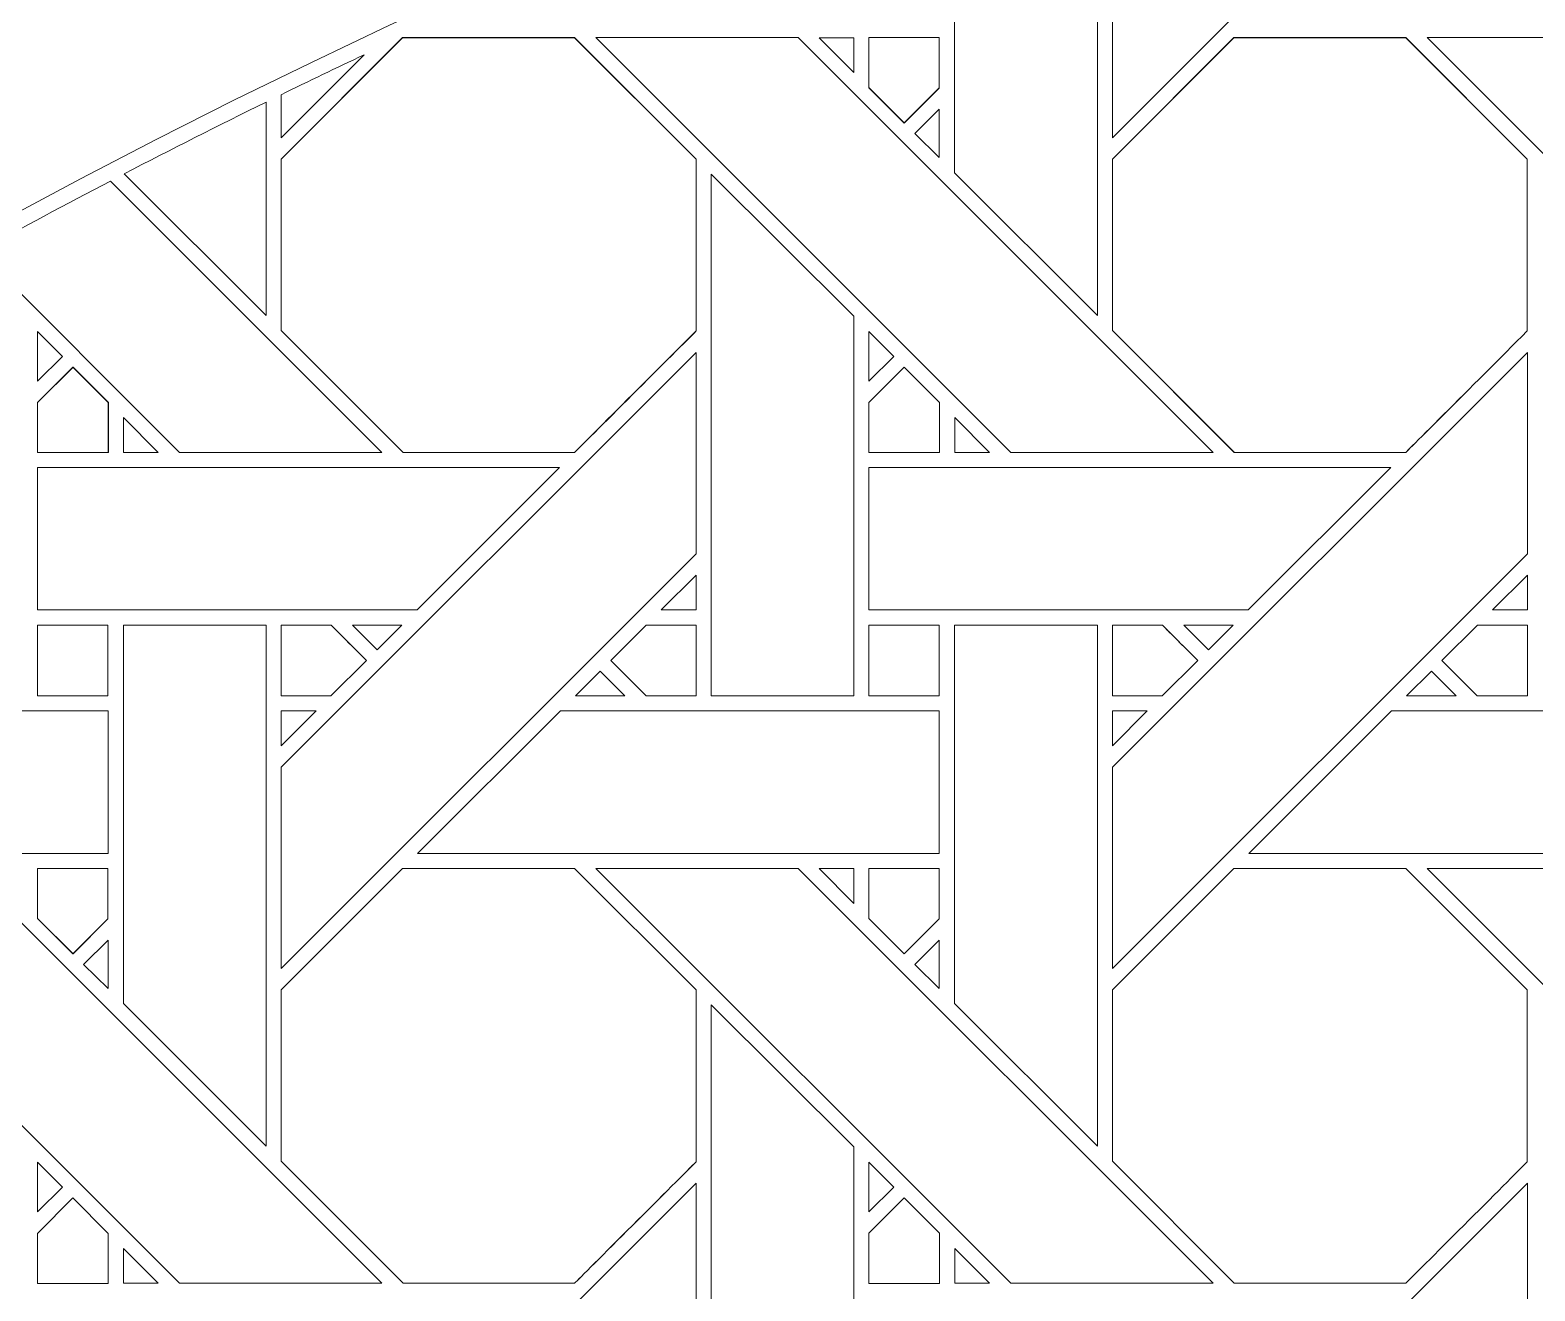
# Model space of a CAD drawing. Header units: inches. Extents: x 3.4 to 21.4, y 0.1 to 18.1.
# Drawn here: x 8.539 to 10.256, y 15.016 to 16.456 of the extents above; entities that cross this region are included whole.
import ezdxf

# ---------------------------------------------------------------- set-up
doc = ezdxf.new("R2010")
doc.units = ezdxf.units.IN
doc.header["$MEASUREMENT"] = 0
doc.layers.add('Design', color=7, linetype='Continuous', lineweight=0)

msp = doc.modelspace()

# ---------------------------------------------------------------- linework, layer by layer
at = {"layer": 'Design'}
for points, knots in [([(12.3829, 18.0948), (7.4123, 18.0948), (3.3829, 14.0653), (3.3829, 9.0948), (3.3829, 4.1242), (7.4123, 0.0948), (12.3829, 0.0948), (17.3534, 0.0948), (21.3829, 4.1242), (21.3829, 9.0948), (21.3829, 14.0653), (17.3534, 18.0948), (12.3829, 18.0948)], [0, 0, 0, 0, 1, 1, 1, 2, 2, 2, 3, 3, 3, 4, 4, 4, 4]), ([(12.3829, 17.2202), (7.8953, 17.2202), (4.2574, 13.5823), (4.2574, 9.0948), (4.2574, 4.6072), (7.8953, 0.9693), (12.3829, 0.9693), (16.8704, 0.9693), (20.5083, 4.6072), (20.5083, 9.0948), (20.5083, 13.5823), (16.8704, 17.2202), (12.3829, 17.2202)], [0, 0, 0, 0, 1, 1, 1, 2, 2, 2, 3, 3, 3, 4, 4, 4, 4]), ([(10.2479, 16.9181), (10.2479, 16.9181), (10.2479, 16.8065), (10.2479, 16.8065), (10.2479, 16.8065), (9.7742, 16.3328), (9.7742, 16.3328), (9.7742, 16.3328), (9.7742, 16.5629), (9.7742, 16.5629), (9.7742, 16.5629), (10.0825, 16.8712), (10.0825, 16.8712), (10.1374, 16.8874), (10.1925, 16.903), (10.2479, 16.9181)], [0, 0, 0, 0, 1, 1, 1, 2, 2, 2, 3, 3, 3, 4, 4, 4, 5, 5, 5, 5]), ([(9.5942, 16.7099), (9.6082, 16.715), (9.6222, 16.72), (9.6363, 16.725), (9.6363, 16.725), (9.7571, 16.725), (9.7571, 16.725), (9.7571, 16.725), (9.7571, 16.1299), (9.7571, 16.1299), (9.7571, 16.1299), (9.5942, 16.2928), (9.5942, 16.2928), (9.5942, 16.2928), (9.5942, 16.7099), (9.5942, 16.7099)], [0, 0, 0, 0, 1, 1, 1, 2, 2, 2, 3, 3, 3, 4, 4, 4, 5, 5, 5, 5]), ([(9.1604, 15.9736), (9.1604, 15.9736), (8.9647, 15.9736), (8.9647, 15.9736), (8.9647, 15.9736), (8.8254, 16.1129), (8.8254, 16.1129), (8.8254, 16.1129), (8.8254, 16.3085), (8.8254, 16.3085), (8.8254, 16.3085), (8.9641, 16.4473), (8.9641, 16.4473), (8.9641, 16.4473), (9.1603, 16.4473), (9.1603, 16.4473), (9.1603, 16.4473), (9.2991, 16.3085), (9.2991, 16.3085), (9.2991, 16.3085), (9.2991, 16.1123), (9.2991, 16.1123), (9.2813, 16.0944), (9.1694, 15.9827), (9.1604, 15.9736)], [0, 0, 0, 0, 1, 1, 1, 2, 2, 2, 3, 3, 3, 4, 4, 4, 5, 5, 5, 6, 6, 6, 7, 7, 7, 8, 8, 8, 8]), ([(8.8255, 16.3084), (8.8255, 16.3084), (8.9642, 16.4471), (8.9642, 16.4471), (8.9642, 16.4471), (9.1604, 16.4471), (9.1604, 16.4471), (9.1604, 16.4471), (9.2992, 16.3084), (9.2992, 16.3084), (9.2992, 16.3084), (9.2992, 16.1122), (9.2992, 16.1122), (9.2814, 16.0943), (9.1694, 15.9825), (9.1604, 15.9735), (9.1604, 15.9735), (8.9647, 15.9735), (8.9647, 15.9735), (8.9647, 15.9735), (8.8255, 16.1128), (8.8255, 16.1128), (8.8255, 16.1128), (8.8255, 16.3084), (8.8255, 16.3084)], [0, 0, 0, 0, 1, 1, 1, 2, 2, 2, 3, 3, 3, 4, 4, 4, 5, 5, 5, 6, 6, 6, 7, 7, 7, 8, 8, 8, 8]), ([(9.8892, 15.9735), (9.8892, 15.9735), (9.6582, 15.9735), (9.6582, 15.9735), (9.6582, 15.9735), (9.1846, 16.4472), (9.1846, 16.4472), (9.1846, 16.4472), (9.4156, 16.4472), (9.4156, 16.4472), (9.4156, 16.4472), (9.8892, 15.9735), (9.8892, 15.9735)], [0, 0, 0, 0, 1, 1, 1, 2, 2, 2, 3, 3, 3, 4, 4, 4, 4]), ([(9.4397, 16.4471), (9.4397, 16.4471), (9.4791, 16.4471), (9.4791, 16.4471), (9.4791, 16.4471), (9.4791, 16.4073), (9.4791, 16.4073), (9.4791, 16.4073), (9.4397, 16.4471), (9.4397, 16.4471)], [0, 0, 0, 0, 1, 1, 1, 2, 2, 2, 3, 3, 3, 3]), ([(9.4963, 16.4473), (9.4963, 16.4473), (9.5765, 16.4473), (9.5765, 16.4473), (9.5765, 16.4473), (9.5765, 16.3897), (9.5765, 16.3897), (9.5765, 16.3897), (9.5366, 16.3497), (9.5366, 16.3497), (9.5366, 16.3497), (9.4963, 16.3901), (9.4963, 16.3901), (9.4963, 16.3901), (9.4963, 16.4473), (9.4963, 16.4473)], [0, 0, 0, 0, 1, 1, 1, 2, 2, 2, 3, 3, 3, 4, 4, 4, 5, 5, 5, 5]), ([(9.5367, 16.3496), (9.5367, 16.3496), (9.4963, 16.39), (9.4963, 16.39), (9.4963, 16.39), (9.4963, 16.4472), (9.4963, 16.4472), (9.4963, 16.4472), (9.5766, 16.4472), (9.5766, 16.4472), (9.5766, 16.4472), (9.5766, 16.3896), (9.5766, 16.3896), (9.5766, 16.3896), (9.5367, 16.3496), (9.5367, 16.3496)], [0, 0, 0, 0, 1, 1, 1, 2, 2, 2, 3, 3, 3, 4, 4, 4, 5, 5, 5, 5]), ([(9.7742, 16.3084), (9.7742, 16.3084), (9.9129, 16.4473), (9.9129, 16.4473), (9.9129, 16.4473), (10.1091, 16.4473), (10.1091, 16.4473), (10.1091, 16.4473), (10.2478, 16.3085), (10.2478, 16.3085), (10.2478, 16.3085), (10.2478, 16.1123), (10.2478, 16.1123), (10.23, 16.0943), (10.1181, 15.9827), (10.1091, 15.9736), (10.1091, 15.9736), (9.9134, 15.9736), (9.9134, 15.9736), (9.9134, 15.9736), (9.7742, 16.1128), (9.7742, 16.1128), (9.7742, 16.1128), (9.7742, 16.3084), (9.7742, 16.3084)], [0, 0, 0, 0, 1, 1, 1, 2, 2, 2, 3, 3, 3, 4, 4, 4, 5, 5, 5, 6, 6, 6, 7, 7, 7, 8, 8, 8, 8]), ([(10.1091, 16.4471), (10.1091, 16.4471), (10.2478, 16.3085), (10.2478, 16.3085), (10.2478, 16.3085), (10.2478, 16.1123), (10.2478, 16.1123), (10.23, 16.0943), (10.1181, 15.9825), (10.1092, 15.9735), (10.1092, 15.9735), (9.9135, 15.9735), (9.9135, 15.9735), (9.9135, 15.9735), (9.7742, 16.1128), (9.7742, 16.1128), (9.7742, 16.1128), (9.7742, 16.3084), (9.7742, 16.3084), (9.7742, 16.3084), (9.9129, 16.4471), (9.9129, 16.4471), (9.9129, 16.4471), (10.1091, 16.4471), (10.1091, 16.4471)], [0, 0, 0, 0, 1, 1, 1, 2, 2, 2, 3, 3, 3, 4, 4, 4, 5, 5, 5, 6, 6, 6, 7, 7, 7, 8, 8, 8, 8]), ([(10.838, 15.9735), (10.838, 15.9735), (10.6069, 15.9735), (10.6069, 15.9735), (10.6069, 15.9735), (10.1334, 16.4472), (10.1334, 16.4472), (10.1334, 16.4472), (10.3643, 16.4472), (10.3643, 16.4472), (10.3643, 16.4472), (10.838, 15.9735), (10.838, 15.9735)], [0, 0, 0, 0, 1, 1, 1, 2, 2, 2, 3, 3, 3, 4, 4, 4, 4]), ([(8.8255, 16.382), (8.857, 16.3974), (8.8885, 16.4126), (8.9203, 16.4276), (8.9203, 16.4276), (8.8255, 16.3328), (8.8255, 16.3328), (8.8255, 16.3328), (8.8255, 16.382), (8.8255, 16.382)], [0, 0, 0, 0, 1, 1, 1, 2, 2, 2, 3, 3, 3, 3]), ([(8.8083, 16.3736), (8.8083, 16.3736), (8.8083, 16.1299), (8.8083, 16.1299), (8.8083, 16.1299), (8.6465, 16.2917), (8.6465, 16.2917), (8.7001, 16.3196), (8.7541, 16.3469), (8.8083, 16.3736)], [0, 0, 0, 0, 1, 1, 1, 2, 2, 2, 3, 3, 3, 3]), ([(9.5766, 16.3653), (9.5766, 16.3653), (9.5766, 16.3102), (9.5766, 16.3102), (9.5766, 16.3102), (9.5488, 16.3375), (9.5488, 16.3375), (9.5488, 16.3375), (9.5766, 16.3653), (9.5766, 16.3653)], [0, 0, 0, 0, 1, 1, 1, 2, 2, 2, 3, 3, 3, 3]), ([(8.6306, 16.2834), (8.6306, 16.2834), (8.9405, 15.9735), (8.9405, 15.9735), (8.9405, 15.9735), (8.7095, 15.9735), (8.7095, 15.9735), (8.7095, 15.9735), (8.4803, 16.2027), (8.4803, 16.2027), (8.5301, 16.2301), (8.5802, 16.257), (8.6306, 16.2834)], [0, 0, 0, 0, 1, 1, 1, 2, 2, 2, 3, 3, 3, 4, 4, 4, 4]), ([(9.3163, 15.6955), (9.3163, 15.6955), (9.3163, 16.2913), (9.3163, 16.2913), (9.3163, 16.2913), (9.4791, 16.1292), (9.4791, 16.1292), (9.4791, 16.1292), (9.4791, 15.6955), (9.4791, 15.6955), (9.4791, 15.6955), (9.3163, 15.6955), (9.3163, 15.6955)], [0, 0, 0, 0, 1, 1, 1, 2, 2, 2, 3, 3, 3, 4, 4, 4, 4]), ([(8.5476, 16.0549), (8.5476, 16.0549), (8.5476, 16.1117), (8.5476, 16.1117), (8.5476, 16.1117), (8.5758, 16.0831), (8.5758, 16.0831), (8.5758, 16.0831), (8.5476, 16.0549), (8.5476, 16.0549)], [0, 0, 0, 0, 1, 1, 1, 2, 2, 2, 3, 3, 3, 3]), ([(9.4964, 16.0549), (9.4964, 16.0549), (9.4964, 16.1117), (9.4964, 16.1117), (9.4964, 16.1117), (9.5246, 16.0831), (9.5246, 16.0831), (9.5246, 16.0831), (9.4964, 16.0549), (9.4964, 16.0549)], [0, 0, 0, 0, 1, 1, 1, 2, 2, 2, 3, 3, 3, 3]), ([(9.2992, 15.8577), (9.2992, 15.8577), (8.8255, 15.3841), (8.8255, 15.3841), (8.8255, 15.3841), (8.8255, 15.6142), (8.8255, 15.6142), (8.8255, 15.6142), (9.2992, 16.0878), (9.2992, 16.0878), (9.2992, 16.0878), (9.2992, 15.8577), (9.2992, 15.8577)], [0, 0, 0, 0, 1, 1, 1, 2, 2, 2, 3, 3, 3, 4, 4, 4, 4]), ([(10.2479, 15.8577), (10.2479, 15.8577), (9.7742, 15.3841), (9.7742, 15.3841), (9.7742, 15.3841), (9.7742, 15.6142), (9.7742, 15.6142), (9.7742, 15.6142), (10.2479, 16.0878), (10.2479, 16.0878), (10.2479, 16.0878), (10.2479, 15.8577), (10.2479, 15.8577)], [0, 0, 0, 0, 1, 1, 1, 2, 2, 2, 3, 3, 3, 4, 4, 4, 4]), ([(8.6282, 15.9734), (8.6282, 15.9734), (8.5475, 15.9734), (8.5475, 15.9734), (8.5475, 15.9734), (8.5475, 16.0307), (8.5475, 16.0307), (8.5475, 16.0307), (8.5879, 16.071), (8.5879, 16.071), (8.5879, 16.071), (8.6282, 16.0307), (8.6282, 16.0307), (8.6282, 16.0307), (8.6282, 15.9734), (8.6282, 15.9734)], [0, 0, 0, 0, 1, 1, 1, 2, 2, 2, 3, 3, 3, 4, 4, 4, 5, 5, 5, 5]), ([(8.588, 16.0709), (8.588, 16.0709), (8.6283, 16.0306), (8.6283, 16.0306), (8.6283, 16.0306), (8.6283, 15.9733), (8.6283, 15.9733), (8.6283, 15.9733), (8.5476, 15.9733), (8.5476, 15.9733), (8.5476, 15.9733), (8.5476, 16.0306), (8.5476, 16.0306), (8.5476, 16.0306), (8.588, 16.0709), (8.588, 16.0709)], [0, 0, 0, 0, 1, 1, 1, 2, 2, 2, 3, 3, 3, 4, 4, 4, 5, 5, 5, 5]), ([(9.4963, 16.0307), (9.4963, 16.0307), (9.5366, 16.071), (9.5366, 16.071), (9.5366, 16.071), (9.5769, 16.0307), (9.5769, 16.0307), (9.5769, 16.0307), (9.5769, 15.9734), (9.5769, 15.9734), (9.5769, 15.9734), (9.4963, 15.9734), (9.4963, 15.9734), (9.4963, 15.9734), (9.4963, 16.0307), (9.4963, 16.0307)], [0, 0, 0, 0, 1, 1, 1, 2, 2, 2, 3, 3, 3, 4, 4, 4, 5, 5, 5, 5]), ([(9.5367, 16.0709), (9.5367, 16.0709), (9.577, 16.0306), (9.577, 16.0306), (9.577, 16.0306), (9.577, 15.9733), (9.577, 15.9733), (9.577, 15.9733), (9.4964, 15.9733), (9.4964, 15.9733), (9.4964, 15.9733), (9.4964, 16.0306), (9.4964, 16.0306), (9.4964, 16.0306), (9.5367, 16.0709), (9.5367, 16.0709)], [0, 0, 0, 0, 1, 1, 1, 2, 2, 2, 3, 3, 3, 4, 4, 4, 5, 5, 5, 5]), ([(8.6455, 15.9735), (8.6455, 15.9735), (8.6455, 16.0133), (8.6455, 16.0133), (8.6455, 16.0133), (8.6853, 15.9735), (8.6853, 15.9735), (8.6853, 15.9735), (8.6455, 15.9735), (8.6455, 15.9735)], [0, 0, 0, 0, 1, 1, 1, 2, 2, 2, 3, 3, 3, 3]), ([(9.5943, 15.9735), (9.5943, 15.9735), (9.5943, 16.0133), (9.5943, 16.0133), (9.5943, 16.0133), (9.634, 15.9735), (9.634, 15.9735), (9.634, 15.9735), (9.5943, 15.9735), (9.5943, 15.9735)], [0, 0, 0, 0, 1, 1, 1, 2, 2, 2, 3, 3, 3, 3]), ([(9.1433, 15.9563), (9.1433, 15.9563), (8.9806, 15.7936), (8.9806, 15.7936), (8.9806, 15.7936), (8.5476, 15.7936), (8.5476, 15.7936), (8.5476, 15.7936), (8.5476, 15.9563), (8.5476, 15.9563), (8.5476, 15.9563), (9.1433, 15.9563), (9.1433, 15.9563)], [0, 0, 0, 0, 1, 1, 1, 2, 2, 2, 3, 3, 3, 4, 4, 4, 4]), ([(10.0921, 15.9563), (10.0921, 15.9563), (9.9293, 15.7936), (9.9293, 15.7936), (9.9293, 15.7936), (9.4964, 15.7936), (9.4964, 15.7936), (9.4964, 15.7936), (9.4964, 15.9563), (9.4964, 15.9563), (9.4964, 15.9563), (10.0921, 15.9563), (10.0921, 15.9563)], [0, 0, 0, 0, 1, 1, 1, 2, 2, 2, 3, 3, 3, 4, 4, 4, 4]), ([(9.2992, 15.7936), (9.2992, 15.7936), (9.2594, 15.7936), (9.2594, 15.7936), (9.2594, 15.7936), (9.2992, 15.8334), (9.2992, 15.8334), (9.2992, 15.8334), (9.2992, 15.7936), (9.2992, 15.7936)], [0, 0, 0, 0, 1, 1, 1, 2, 2, 2, 3, 3, 3, 3]), ([(10.2081, 15.7936), (10.2081, 15.7936), (10.2479, 15.8333), (10.2479, 15.8333), (10.2479, 15.8333), (10.2479, 15.7936), (10.2479, 15.7936), (10.2479, 15.7936), (10.2081, 15.7936), (10.2081, 15.7936)], [0, 0, 0, 0, 1, 1, 1, 2, 2, 2, 3, 3, 3, 3]), ([(8.5476, 15.6956), (8.5476, 15.6956), (8.5476, 15.7764), (8.5476, 15.7764), (8.5476, 15.7764), (8.6278, 15.7764), (8.6278, 15.7764), (8.6278, 15.7764), (8.6278, 15.6956), (8.6278, 15.6956), (8.6278, 15.6956), (8.5476, 15.6956), (8.5476, 15.6956)], [0, 0, 0, 0, 1, 1, 1, 2, 2, 2, 3, 3, 3, 4, 4, 4, 4]), ([(8.6278, 15.7764), (8.6278, 15.7764), (8.6278, 15.6956), (8.6278, 15.6956), (8.6278, 15.6956), (8.5476, 15.6956), (8.5476, 15.6956), (8.5476, 15.6956), (8.5476, 15.7764), (8.5476, 15.7764), (8.5476, 15.7764), (8.6278, 15.7764), (8.6278, 15.7764)], [0, 0, 0, 0, 1, 1, 1, 2, 2, 2, 3, 3, 3, 4, 4, 4, 4]), ([(8.6454, 15.3441), (8.6454, 15.3441), (8.6454, 15.7763), (8.6454, 15.7763), (8.6454, 15.7763), (8.8083, 15.7763), (8.8083, 15.7763), (8.8083, 15.7763), (8.8083, 15.1812), (8.8083, 15.1812), (8.8083, 15.1812), (8.6454, 15.3441), (8.6454, 15.3441)], [0, 0, 0, 0, 1, 1, 1, 2, 2, 2, 3, 3, 3, 4, 4, 4, 4]), ([(8.8255, 15.6956), (8.8255, 15.6956), (8.8255, 15.7763), (8.8255, 15.7763), (8.8255, 15.7763), (8.8825, 15.7763), (8.8825, 15.7763), (8.8877, 15.7712), (8.9184, 15.7404), (8.9228, 15.736), (8.9228, 15.736), (8.8824, 15.6956), (8.8824, 15.6956), (8.8824, 15.6956), (8.8255, 15.6956), (8.8255, 15.6956)], [0, 0, 0, 0, 1, 1, 1, 2, 2, 2, 3, 3, 3, 4, 4, 4, 5, 5, 5, 5]), ([(8.907, 15.7518), (8.907, 15.7518), (8.9228, 15.736), (8.9228, 15.736), (8.9228, 15.736), (8.8824, 15.6956), (8.8824, 15.6956), (8.8824, 15.6956), (8.8255, 15.6956), (8.8255, 15.6956), (8.8255, 15.6956), (8.8255, 15.7763), (8.8255, 15.7763), (8.8255, 15.7763), (8.8825, 15.7763), (8.8825, 15.7763), (8.8879, 15.771), (8.8977, 15.7611), (8.907, 15.7518)], [0, 0, 0, 0, 1, 1, 1, 2, 2, 2, 3, 3, 3, 4, 4, 4, 5, 5, 5, 6, 6, 6, 6]), ([(8.9069, 15.7763), (8.9069, 15.7763), (8.9634, 15.7763), (8.9634, 15.7763), (8.9634, 15.7763), (8.9351, 15.7481), (8.9351, 15.7481), (8.9351, 15.7481), (8.9069, 15.7763), (8.9069, 15.7763)], [0, 0, 0, 0, 1, 1, 1, 2, 2, 2, 3, 3, 3, 3]), ([(9.242, 15.6956), (9.242, 15.6956), (9.2017, 15.7359), (9.2017, 15.7359), (9.2017, 15.7359), (9.2421, 15.7764), (9.2421, 15.7764), (9.2421, 15.7764), (9.2991, 15.7764), (9.2991, 15.7764), (9.2991, 15.7764), (9.2991, 15.6956), (9.2991, 15.6956), (9.2991, 15.6956), (9.242, 15.6956), (9.242, 15.6956)], [0, 0, 0, 0, 1, 1, 1, 2, 2, 2, 3, 3, 3, 4, 4, 4, 5, 5, 5, 5]), ([(9.2017, 15.7359), (9.2017, 15.7359), (9.2421, 15.7764), (9.2421, 15.7764), (9.2421, 15.7764), (9.2991, 15.7764), (9.2991, 15.7764), (9.2991, 15.7764), (9.2991, 15.6956), (9.2991, 15.6956), (9.2991, 15.6956), (9.242, 15.6956), (9.242, 15.6956), (9.242, 15.6956), (9.2017, 15.7359), (9.2017, 15.7359)], [0, 0, 0, 0, 1, 1, 1, 2, 2, 2, 3, 3, 3, 4, 4, 4, 5, 5, 5, 5]), ([(9.4963, 15.6956), (9.4963, 15.6956), (9.4963, 15.7763), (9.4963, 15.7763), (9.4963, 15.7763), (9.5766, 15.7763), (9.5766, 15.7763), (9.5766, 15.7763), (9.5766, 15.6956), (9.5766, 15.6956), (9.5766, 15.6956), (9.4963, 15.6956), (9.4963, 15.6956)], [0, 0, 0, 0, 1, 1, 1, 2, 2, 2, 3, 3, 3, 4, 4, 4, 4]), ([(9.5766, 15.7763), (9.5766, 15.7763), (9.5766, 15.6956), (9.5766, 15.6956), (9.5766, 15.6956), (9.4963, 15.6956), (9.4963, 15.6956), (9.4963, 15.6956), (9.4963, 15.7763), (9.4963, 15.7763), (9.4963, 15.7763), (9.5766, 15.7763), (9.5766, 15.7763)], [0, 0, 0, 0, 1, 1, 1, 2, 2, 2, 3, 3, 3, 4, 4, 4, 4]), ([(9.5942, 15.3441), (9.5942, 15.3441), (9.5942, 15.7763), (9.5942, 15.7763), (9.5942, 15.7763), (9.7571, 15.7763), (9.7571, 15.7763), (9.7571, 15.7763), (9.7571, 15.1812), (9.7571, 15.1812), (9.7571, 15.1812), (9.5942, 15.3441), (9.5942, 15.3441)], [0, 0, 0, 0, 1, 1, 1, 2, 2, 2, 3, 3, 3, 4, 4, 4, 4]), ([(9.7742, 15.6956), (9.7742, 15.6956), (9.7742, 15.7763), (9.7742, 15.7763), (9.7742, 15.7763), (9.8313, 15.7763), (9.8313, 15.7763), (9.8364, 15.7712), (9.8672, 15.7404), (9.8716, 15.736), (9.8716, 15.736), (9.8312, 15.6956), (9.8312, 15.6956), (9.8312, 15.6956), (9.7742, 15.6956), (9.7742, 15.6956)], [0, 0, 0, 0, 1, 1, 1, 2, 2, 2, 3, 3, 3, 4, 4, 4, 5, 5, 5, 5]), ([(9.8565, 15.7511), (9.8565, 15.7511), (9.8716, 15.736), (9.8716, 15.736), (9.8716, 15.736), (9.8312, 15.6956), (9.8312, 15.6956), (9.8312, 15.6956), (9.7742, 15.6956), (9.7742, 15.6956), (9.7742, 15.6956), (9.7742, 15.7763), (9.7742, 15.7763), (9.7742, 15.7763), (9.8313, 15.7763), (9.8313, 15.7763), (9.8367, 15.7709), (9.847, 15.7606), (9.8565, 15.7511)], [0, 0, 0, 0, 1, 1, 1, 2, 2, 2, 3, 3, 3, 4, 4, 4, 5, 5, 5, 6, 6, 6, 6]), ([(9.8556, 15.7763), (9.8556, 15.7763), (9.9121, 15.7763), (9.9121, 15.7763), (9.9121, 15.7763), (9.8838, 15.7481), (9.8838, 15.7481), (9.8838, 15.7481), (9.8556, 15.7763), (9.8556, 15.7763)], [0, 0, 0, 0, 1, 1, 1, 2, 2, 2, 3, 3, 3, 3]), ([(10.1907, 15.6956), (10.1907, 15.6956), (10.1504, 15.7359), (10.1504, 15.7359), (10.1504, 15.7359), (10.1908, 15.7764), (10.1908, 15.7764), (10.1908, 15.7764), (10.2479, 15.7764), (10.2479, 15.7764), (10.2479, 15.7764), (10.2479, 15.6956), (10.2479, 15.6956), (10.2479, 15.6956), (10.1907, 15.6956), (10.1907, 15.6956)], [0, 0, 0, 0, 1, 1, 1, 2, 2, 2, 3, 3, 3, 4, 4, 4, 5, 5, 5, 5]), ([(10.2479, 15.7764), (10.2479, 15.7764), (10.2479, 15.6956), (10.2479, 15.6956), (10.2479, 15.6956), (10.1907, 15.6956), (10.1907, 15.6956), (10.1907, 15.6956), (10.1504, 15.7359), (10.1504, 15.7359), (10.1504, 15.7359), (10.1908, 15.7764), (10.1908, 15.7764), (10.1908, 15.7764), (10.2479, 15.7764), (10.2479, 15.7764)], [0, 0, 0, 0, 1, 1, 1, 2, 2, 2, 3, 3, 3, 4, 4, 4, 5, 5, 5, 5]), ([(9.2178, 15.6955), (9.2178, 15.6955), (9.1613, 15.6955), (9.1613, 15.6955), (9.1613, 15.6955), (9.1896, 15.7238), (9.1896, 15.7238), (9.1896, 15.7238), (9.2178, 15.6955), (9.2178, 15.6955)], [0, 0, 0, 0, 1, 1, 1, 2, 2, 2, 3, 3, 3, 3]), ([(10.1666, 15.6955), (10.1666, 15.6955), (10.11, 15.6955), (10.11, 15.6955), (10.11, 15.6955), (10.1383, 15.7238), (10.1383, 15.7238), (10.1383, 15.7238), (10.1666, 15.6955), (10.1666, 15.6955)], [0, 0, 0, 0, 1, 1, 1, 2, 2, 2, 3, 3, 3, 3]), ([(8.6279, 15.6784), (8.6279, 15.6784), (8.6279, 15.5155), (8.6279, 15.5155), (8.6279, 15.5155), (8.0326, 15.5155), (8.0326, 15.5155), (8.0326, 15.5155), (8.1954, 15.6784), (8.1954, 15.6784), (8.1954, 15.6784), (8.6279, 15.6784), (8.6279, 15.6784)], [0, 0, 0, 0, 1, 1, 1, 2, 2, 2, 3, 3, 3, 4, 4, 4, 4]), ([(8.8653, 15.6784), (8.8653, 15.6784), (8.8255, 15.6385), (8.8255, 15.6385), (8.8255, 15.6385), (8.8255, 15.6784), (8.8255, 15.6784), (8.8255, 15.6784), (8.8653, 15.6784), (8.8653, 15.6784)], [0, 0, 0, 0, 1, 1, 1, 2, 2, 2, 3, 3, 3, 3]), ([(9.5766, 15.6784), (9.5766, 15.6784), (9.5766, 15.5155), (9.5766, 15.5155), (9.5766, 15.5155), (8.9813, 15.5155), (8.9813, 15.5155), (8.9813, 15.5155), (9.1442, 15.6784), (9.1442, 15.6784), (9.1442, 15.6784), (9.5766, 15.6784), (9.5766, 15.6784)], [0, 0, 0, 0, 1, 1, 1, 2, 2, 2, 3, 3, 3, 4, 4, 4, 4]), ([(9.8141, 15.6784), (9.8141, 15.6784), (9.7742, 15.6385), (9.7742, 15.6385), (9.7742, 15.6385), (9.7742, 15.6784), (9.7742, 15.6784), (9.7742, 15.6784), (9.8141, 15.6784), (9.8141, 15.6784)], [0, 0, 0, 0, 1, 1, 1, 2, 2, 2, 3, 3, 3, 3]), ([(10.5253, 15.6784), (10.5253, 15.6784), (10.5253, 15.5155), (10.5253, 15.5155), (10.5253, 15.5155), (9.9301, 15.5155), (9.9301, 15.5155), (9.9301, 15.5155), (10.0929, 15.6784), (10.0929, 15.6784), (10.0929, 15.6784), (10.5253, 15.6784), (10.5253, 15.6784)], [0, 0, 0, 0, 1, 1, 1, 2, 2, 2, 3, 3, 3, 4, 4, 4, 4]), ([(8.9405, 15.0248), (8.9405, 15.0248), (8.7095, 15.0248), (8.7095, 15.0248), (8.7095, 15.0248), (8.2359, 15.4984), (8.2359, 15.4984), (8.2359, 15.4984), (8.4669, 15.4984), (8.4669, 15.4984), (8.4669, 15.4984), (8.9405, 15.0248), (8.9405, 15.0248)], [0, 0, 0, 0, 1, 1, 1, 2, 2, 2, 3, 3, 3, 4, 4, 4, 4]), ([(8.6278, 15.4985), (8.6278, 15.4985), (8.6278, 15.4409), (8.6278, 15.4409), (8.6278, 15.4409), (8.5879, 15.401), (8.5879, 15.401), (8.5879, 15.401), (8.5476, 15.4413), (8.5476, 15.4413), (8.5476, 15.4413), (8.5476, 15.4985), (8.5476, 15.4985), (8.5476, 15.4985), (8.6278, 15.4985), (8.6278, 15.4985)], [0, 0, 0, 0, 1, 1, 1, 2, 2, 2, 3, 3, 3, 4, 4, 4, 5, 5, 5, 5]), ([(8.6278, 15.4409), (8.6278, 15.4409), (8.588, 15.4009), (8.588, 15.4009), (8.588, 15.4009), (8.5476, 15.4413), (8.5476, 15.4413), (8.5476, 15.4413), (8.5476, 15.4985), (8.5476, 15.4985), (8.5476, 15.4985), (8.6278, 15.4985), (8.6278, 15.4985), (8.6278, 15.4985), (8.6278, 15.4409), (8.6278, 15.4409)], [0, 0, 0, 0, 1, 1, 1, 2, 2, 2, 3, 3, 3, 4, 4, 4, 5, 5, 5, 5]), ([(9.1604, 15.0248), (9.1604, 15.0248), (8.9647, 15.0248), (8.9647, 15.0248), (8.9647, 15.0248), (8.8255, 15.1641), (8.8255, 15.1641), (8.8255, 15.1641), (8.8255, 15.3597), (8.8255, 15.3597), (8.8255, 15.3597), (8.9642, 15.4985), (8.9642, 15.4985), (8.9642, 15.4985), (9.1604, 15.4985), (9.1604, 15.4985), (9.1604, 15.4985), (9.2991, 15.3597), (9.2991, 15.3597), (9.2991, 15.3597), (9.2991, 15.1635), (9.2991, 15.1635), (9.2813, 15.1456), (9.1694, 15.0339), (9.1604, 15.0248)], [0, 0, 0, 0, 1, 1, 1, 2, 2, 2, 3, 3, 3, 4, 4, 4, 5, 5, 5, 6, 6, 6, 7, 7, 7, 8, 8, 8, 8]), ([(9.1604, 15.4985), (9.1604, 15.4985), (9.2991, 15.3597), (9.2991, 15.3597), (9.2991, 15.3597), (9.2991, 15.1635), (9.2991, 15.1635), (9.2812, 15.1455), (9.1693, 15.0338), (9.1604, 15.0248), (9.1604, 15.0248), (8.9647, 15.0248), (8.9647, 15.0248), (8.9647, 15.0248), (8.8255, 15.1641), (8.8255, 15.1641), (8.8255, 15.1641), (8.8255, 15.3597), (8.8255, 15.3597), (8.8255, 15.3597), (8.9642, 15.4985), (8.9642, 15.4985), (8.9642, 15.4985), (9.1604, 15.4985), (9.1604, 15.4985)], [0, 0, 0, 0, 1, 1, 1, 2, 2, 2, 3, 3, 3, 4, 4, 4, 5, 5, 5, 6, 6, 6, 7, 7, 7, 8, 8, 8, 8]), ([(9.8892, 15.0248), (9.8892, 15.0248), (9.6582, 15.0248), (9.6582, 15.0248), (9.6582, 15.0248), (9.1846, 15.4984), (9.1846, 15.4984), (9.1846, 15.4984), (9.4156, 15.4984), (9.4156, 15.4984), (9.4156, 15.4984), (9.8892, 15.0248), (9.8892, 15.0248)], [0, 0, 0, 0, 1, 1, 1, 2, 2, 2, 3, 3, 3, 4, 4, 4, 4]), ([(9.4397, 15.4984), (9.4397, 15.4984), (9.4791, 15.4984), (9.4791, 15.4984), (9.4791, 15.4984), (9.4791, 15.4586), (9.4791, 15.4586), (9.4791, 15.4586), (9.4397, 15.4984), (9.4397, 15.4984)], [0, 0, 0, 0, 1, 1, 1, 2, 2, 2, 3, 3, 3, 3]), ([(9.5766, 15.4985), (9.5766, 15.4985), (9.5766, 15.4409), (9.5766, 15.4409), (9.5766, 15.4409), (9.5366, 15.4009), (9.5366, 15.4009), (9.5366, 15.4009), (9.4963, 15.4413), (9.4963, 15.4413), (9.4963, 15.4413), (9.4963, 15.4985), (9.4963, 15.4985), (9.4963, 15.4985), (9.5766, 15.4985), (9.5766, 15.4985)], [0, 0, 0, 0, 1, 1, 1, 2, 2, 2, 3, 3, 3, 4, 4, 4, 5, 5, 5, 5]), ([(9.5766, 15.4409), (9.5766, 15.4409), (9.5366, 15.4009), (9.5366, 15.4009), (9.5366, 15.4009), (9.4963, 15.4413), (9.4963, 15.4413), (9.4963, 15.4413), (9.4963, 15.4985), (9.4963, 15.4985), (9.4963, 15.4985), (9.5766, 15.4985), (9.5766, 15.4985), (9.5766, 15.4985), (9.5766, 15.4409), (9.5766, 15.4409)], [0, 0, 0, 0, 1, 1, 1, 2, 2, 2, 3, 3, 3, 4, 4, 4, 5, 5, 5, 5]), ([(10.1091, 15.0248), (10.1091, 15.0248), (9.9134, 15.0248), (9.9134, 15.0248), (9.9134, 15.0248), (9.7742, 15.1641), (9.7742, 15.1641), (9.7742, 15.1641), (9.7742, 15.3597), (9.7742, 15.3597), (9.7742, 15.3597), (9.9129, 15.4985), (9.9129, 15.4985), (9.9129, 15.4985), (10.1091, 15.4985), (10.1091, 15.4985), (10.1091, 15.4985), (10.2478, 15.3597), (10.2478, 15.3597), (10.2478, 15.3597), (10.2478, 15.1635), (10.2478, 15.1635), (10.23, 15.1456), (10.1181, 15.0339), (10.1091, 15.0248)], [0, 0, 0, 0, 1, 1, 1, 2, 2, 2, 3, 3, 3, 4, 4, 4, 5, 5, 5, 6, 6, 6, 7, 7, 7, 8, 8, 8, 8]), ([(10.1091, 15.4985), (10.1091, 15.4985), (10.2478, 15.3597), (10.2478, 15.3597), (10.2478, 15.3597), (10.2478, 15.1635), (10.2478, 15.1635), (10.23, 15.1456), (10.1181, 15.0338), (10.1091, 15.0248), (10.1091, 15.0248), (9.9134, 15.0248), (9.9134, 15.0248), (9.9134, 15.0248), (9.7742, 15.1641), (9.7742, 15.1641), (9.7742, 15.1641), (9.7742, 15.3597), (9.7742, 15.3597), (9.7742, 15.3597), (9.9129, 15.4985), (9.9129, 15.4985), (9.9129, 15.4985), (10.1091, 15.4985), (10.1091, 15.4985)], [0, 0, 0, 0, 1, 1, 1, 2, 2, 2, 3, 3, 3, 4, 4, 4, 5, 5, 5, 6, 6, 6, 7, 7, 7, 8, 8, 8, 8]), ([(10.838, 15.0248), (10.838, 15.0248), (10.6069, 15.0248), (10.6069, 15.0248), (10.6069, 15.0248), (10.1334, 15.4984), (10.1334, 15.4984), (10.1334, 15.4984), (10.3643, 15.4984), (10.3643, 15.4984), (10.3643, 15.4984), (10.838, 15.0248), (10.838, 15.0248)], [0, 0, 0, 0, 1, 1, 1, 2, 2, 2, 3, 3, 3, 4, 4, 4, 4]), ([(8.6279, 15.4166), (8.6279, 15.4166), (8.6279, 15.3614), (8.6279, 15.3614), (8.6279, 15.3614), (8.6001, 15.3888), (8.6001, 15.3888), (8.6001, 15.3888), (8.6279, 15.4166), (8.6279, 15.4166)], [0, 0, 0, 0, 1, 1, 1, 2, 2, 2, 3, 3, 3, 3]), ([(9.5766, 15.4166), (9.5766, 15.4166), (9.5766, 15.3614), (9.5766, 15.3614), (9.5766, 15.3614), (9.5488, 15.3888), (9.5488, 15.3888), (9.5488, 15.3888), (9.5766, 15.4166), (9.5766, 15.4166)], [0, 0, 0, 0, 1, 1, 1, 2, 2, 2, 3, 3, 3, 3]), ([(9.3163, 14.7468), (9.3163, 14.7468), (9.3163, 15.3426), (9.3163, 15.3426), (9.3163, 15.3426), (9.4791, 15.1805), (9.4791, 15.1805), (9.4791, 15.1805), (9.4791, 14.7468), (9.4791, 14.7468), (9.4791, 14.7468), (9.3163, 14.7468), (9.3163, 14.7468)], [0, 0, 0, 0, 1, 1, 1, 2, 2, 2, 3, 3, 3, 4, 4, 4, 4]), ([(8.5476, 15.1062), (8.5476, 15.1062), (8.5476, 15.163), (8.5476, 15.163), (8.5476, 15.163), (8.5758, 15.1344), (8.5758, 15.1344), (8.5758, 15.1344), (8.5476, 15.1062), (8.5476, 15.1062)], [0, 0, 0, 0, 1, 1, 1, 2, 2, 2, 3, 3, 3, 3]), ([(9.4964, 15.1062), (9.4964, 15.1062), (9.4964, 15.163), (9.4964, 15.163), (9.4964, 15.163), (9.5246, 15.1344), (9.5246, 15.1344), (9.5246, 15.1344), (9.4964, 15.1062), (9.4964, 15.1062)], [0, 0, 0, 0, 1, 1, 1, 2, 2, 2, 3, 3, 3, 3]), ([(9.2992, 14.909), (9.2992, 14.909), (8.8255, 14.4354), (8.8255, 14.4354), (8.8255, 14.4354), (8.8255, 14.6655), (8.8255, 14.6655), (8.8255, 14.6655), (9.2992, 15.139), (9.2992, 15.139), (9.2992, 15.139), (9.2992, 14.909), (9.2992, 14.909)], [0, 0, 0, 0, 1, 1, 1, 2, 2, 2, 3, 3, 3, 4, 4, 4, 4]), ([(10.2479, 14.909), (10.2479, 14.909), (9.7742, 14.4354), (9.7742, 14.4354), (9.7742, 14.4354), (9.7742, 14.6655), (9.7742, 14.6655), (9.7742, 14.6655), (10.2479, 15.139), (10.2479, 15.139), (10.2479, 15.139), (10.2479, 14.909), (10.2479, 14.909)], [0, 0, 0, 0, 1, 1, 1, 2, 2, 2, 3, 3, 3, 4, 4, 4, 4]), ([(8.5476, 15.0246), (8.5476, 15.0246), (8.5476, 15.0818), (8.5476, 15.0818), (8.5476, 15.0818), (8.5879, 15.1222), (8.5879, 15.1222), (8.5879, 15.1222), (8.6282, 15.0818), (8.6282, 15.0818), (8.6282, 15.0818), (8.6282, 15.0246), (8.6282, 15.0246), (8.6282, 15.0246), (8.5476, 15.0246), (8.5476, 15.0246)], [0, 0, 0, 0, 1, 1, 1, 2, 2, 2, 3, 3, 3, 4, 4, 4, 5, 5, 5, 5]), ([(8.5879, 15.1222), (8.5879, 15.1222), (8.6282, 15.0818), (8.6282, 15.0818), (8.6282, 15.0818), (8.6282, 15.0246), (8.6282, 15.0246), (8.6282, 15.0246), (8.5476, 15.0246), (8.5476, 15.0246), (8.5476, 15.0246), (8.5476, 15.0818), (8.5476, 15.0818), (8.5476, 15.0818), (8.5879, 15.1222), (8.5879, 15.1222)], [0, 0, 0, 0, 1, 1, 1, 2, 2, 2, 3, 3, 3, 4, 4, 4, 5, 5, 5, 5]), ([(9.4963, 15.0246), (9.4963, 15.0246), (9.4963, 15.0819), (9.4963, 15.0819), (9.4963, 15.0819), (9.5367, 15.1222), (9.5367, 15.1222), (9.5367, 15.1222), (9.577, 15.0819), (9.577, 15.0819), (9.577, 15.0819), (9.577, 15.0246), (9.577, 15.0246), (9.577, 15.0246), (9.4963, 15.0246), (9.4963, 15.0246)], [0, 0, 0, 0, 1, 1, 1, 2, 2, 2, 3, 3, 3, 4, 4, 4, 5, 5, 5, 5]), ([(9.5367, 15.1222), (9.5367, 15.1222), (9.577, 15.0819), (9.577, 15.0819), (9.577, 15.0819), (9.577, 15.0246), (9.577, 15.0246), (9.577, 15.0246), (9.4963, 15.0246), (9.4963, 15.0246), (9.4963, 15.0246), (9.4963, 15.0819), (9.4963, 15.0819), (9.4963, 15.0819), (9.5367, 15.1222), (9.5367, 15.1222)], [0, 0, 0, 0, 1, 1, 1, 2, 2, 2, 3, 3, 3, 4, 4, 4, 5, 5, 5, 5]), ([(8.6455, 15.0248), (8.6455, 15.0248), (8.6455, 15.0646), (8.6455, 15.0646), (8.6455, 15.0646), (8.6853, 15.0248), (8.6853, 15.0248), (8.6853, 15.0248), (8.6455, 15.0248), (8.6455, 15.0248)], [0, 0, 0, 0, 1, 1, 1, 2, 2, 2, 3, 3, 3, 3]), ([(9.5943, 15.0248), (9.5943, 15.0248), (9.5943, 15.0646), (9.5943, 15.0646), (9.5943, 15.0646), (9.634, 15.0248), (9.634, 15.0248), (9.634, 15.0248), (9.5943, 15.0248), (9.5943, 15.0248)], [0, 0, 0, 0, 1, 1, 1, 2, 2, 2, 3, 3, 3, 3])]:
    msp.add_open_spline(points, degree=3, knots=knots, dxfattribs=at)

doc.saveas('drawing.dxf')
